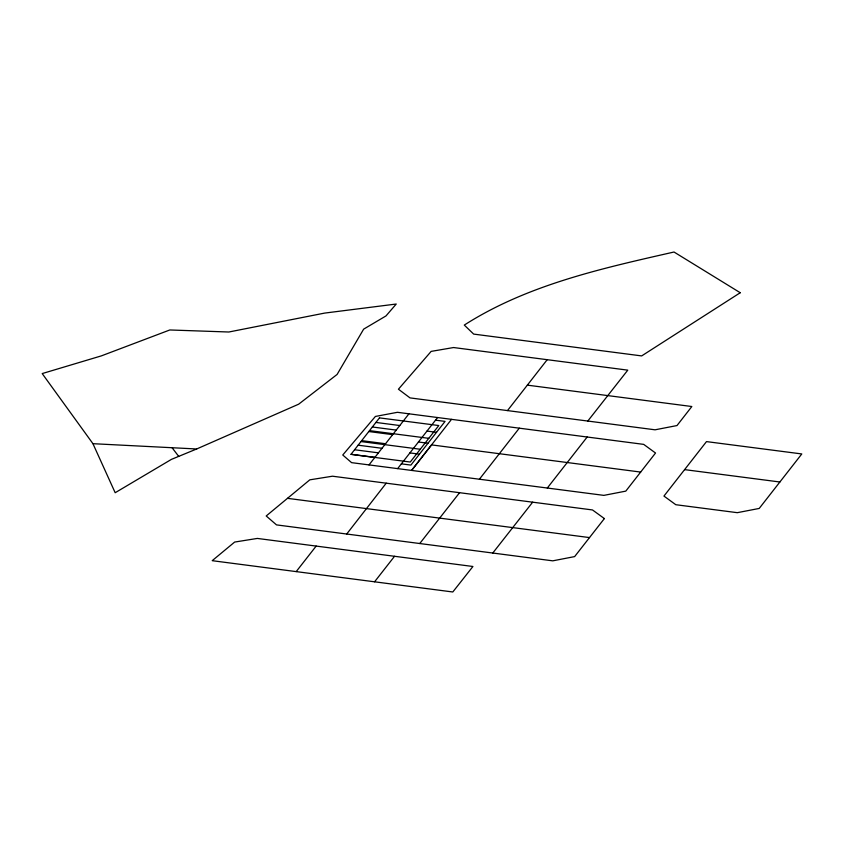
<?xml version="1.0" encoding="UTF-8"?>
<svg xmlns="http://www.w3.org/2000/svg" width="844" height="844" viewBox="0 0 844 844"><rect width="100%" height="100%" fill="white"/><g stroke="black" fill="none" stroke-linecap="round" stroke-linejoin="round"><path stroke-width="1.27" d="M346.705 534.02L386.225 483.179M507.487 410.585L547.207 359.692M519.303 428.161L479.403 479.223L351.579 462.649L342.759 455L375.39 416.451L397.44 412.305L643.687 444.377L655.535 453.017L625.794 491.124L603.871 495.375L479.403 479.223M547.302 488.032L587.181 437.013M684.6 469.623L663.954 496.072L675.801 504.712L737.308 512.677L759.22 508.436L801.8 453.945L706.491 441.602L684.6 469.623L779.888 481.998M379.473 417.885L438.785 425.545L410.268 462.037L350.988 454.336L379.505 417.843M369.007 464.907L408.95 413.803M296.202 571.599L316.162 546.079L472.925 566.493L452.806 591.982L212.203 560.68L234.653 542.059L257.346 538.43L316.162 546.079M397.64 468.62L437.572 417.527M451.519 419.352L411.598 470.424L431.537 444.893L640.659 472.07M374.588 581.79L394.528 556.301M419.763 543.525L459.569 492.696M587.793 421.05L627.778 370.147L453.566 347.538L431.147 351.389L398.431 389.211L410.005 397.893L655.071 429.807L676.994 425.555L691.837 406.523L527.384 385.149M492.78 553.031L532.659 502.18M196.663 448.976L298.671 404.181L337.104 374.441L363.648 329.149L385.982 315.93L396.237 304.03L324.655 313.092L228.829 332.008L169.813 329.972L101.407 355.862L42.2 373.575L92.945 443.691L115.174 492.727L171.427 459.379L196.663 448.976L92.945 443.691M435.515 420.154L445.062 421.399L410.912 465.086L401.364 463.852M375.918 422.433L399.771 425.534M426.98 431.073L436.527 432.318M372.362 426.99L396.216 430.092M369.514 430.63L428.794 438.331M368.807 431.537L392.66 434.639M418.445 442.003L427.982 443.237M361.686 440.642L385.55 443.744M360.979 441.549L420.259 449.261M358.13 445.189L381.984 448.291M409.91 452.922L419.447 454.167M354.575 449.746L378.428 452.848M351.02 454.294L374.873 457.395M287.488 498.34L589.513 537.586M172.028 447.668L178.717 456.393M604.378 518.575L574.637 556.597L552.767 560.838L276.494 524.884L266.208 515.969L309.811 479.835L332.504 476.206L592.488 509.945L604.378 518.575M740.241 292.731L641.662 355.915L473.674 334.097L464.284 325.077C527.447 284.702 601.93 268.413 674.018 252.018L740.241 292.731"/></g></svg>
